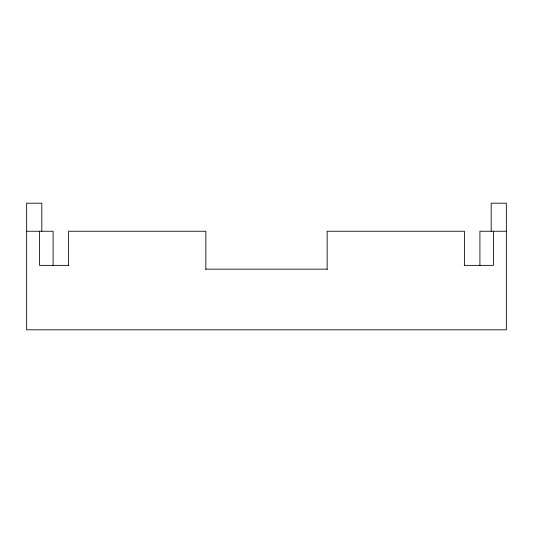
<?xml version="1.0" encoding="UTF-8"?>
<svg xmlns="http://www.w3.org/2000/svg" width="533" height="533" viewBox="0 0 533 533"><rect width="100%" height="100%" fill="white"/><g stroke="black" fill="none" stroke-linecap="round" stroke-linejoin="round"><path stroke-width="0.8" d="M26.65 231.242L53.087 231.242L53.087 265.361M506.35 231.242L479.913 231.242L479.913 265.361M68.85 265.361L39.549 265.361L39.549 231.242M464.15 265.361L493.451 265.361L493.451 231.242M205.845 269.152L327.155 269.152M491.186 231.242L491.186 203.193L506.35 203.193L506.35 329.807L26.65 329.807L26.65 203.193L41.814 203.193L41.814 231.242M464.41 265.361L464.41 231.242L327.155 231.242L327.155 269.465M205.845 269.465L205.845 231.242L68.59 231.242L68.59 265.361"/></g></svg>
